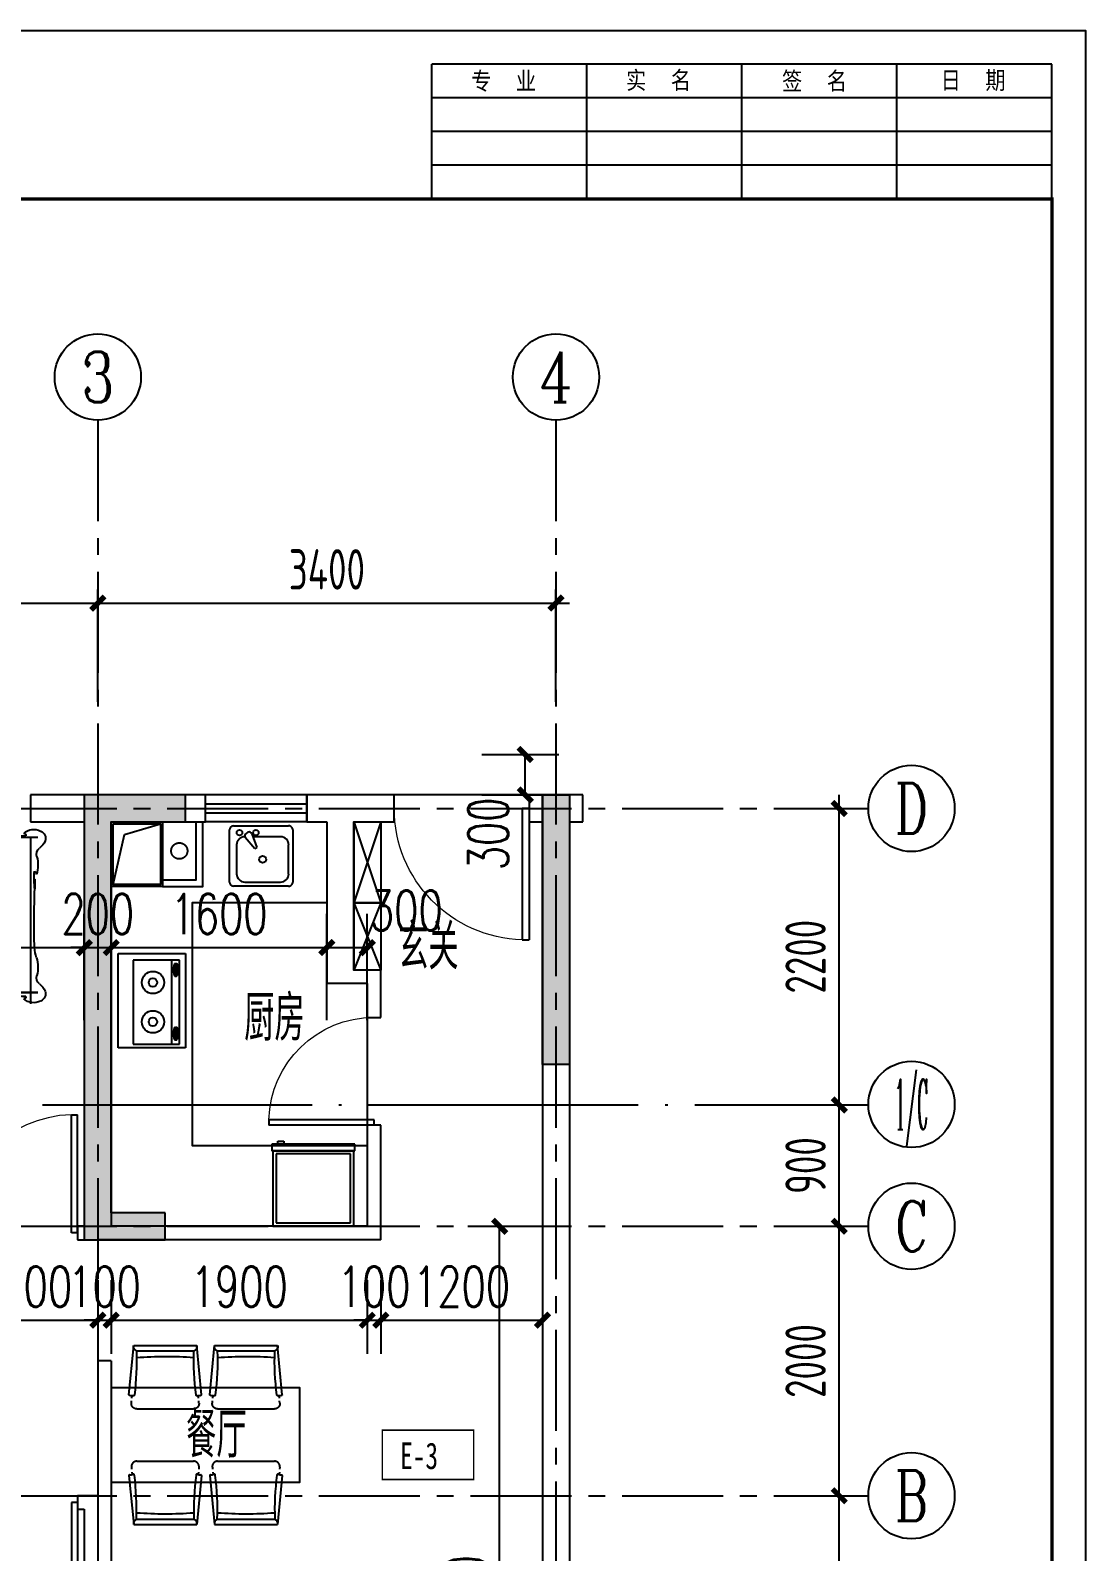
# Model space of a CAD drawing. Header units: millimetres. Extents: x -133666 to 228300, y -346623 to 180165.
# Drawn here: x 29374 to 37204, y 36723 to 48010 of the extents above; entities that cross this region are included whole.
import ezdxf
from ezdxf.enums import TextEntityAlignment as Align

# ---------------------------------------------------------------- set-up
doc = ezdxf.new("R2010")
doc.units = ezdxf.units.MM
doc.header["$LTSCALE"] = 1000
for name, pattern in [('6#轴网(1-4)20181120$0$11 12 17 18 19 20 21 22-ZW$0$DOTE', [2.42, 2, -0.2, 0.02, -0.2]), ('CENTER', [50.8, 31.75, -6.35, 6.35, -6.35]), ('CENTER2', [1.125, 0.75, -0.125, 0.125, -0.125]), ('CONTINOUS', [0]), ('DASH', [0.35, 0.25, -0.1]), ('PS', [3200, 1500, -200, 1500])]:
    doc.linetypes.add(name, pattern=pattern)
doc.layers.get('0').update_dxf_attribs({"linetype": 'CONTINUOUS'})
doc.layers.get('Defpoints').update_dxf_attribs({"color": 6, "linetype": 'CONTINUOUS'})
for name, color, linetype in [('6#轴网(1-4)20181120$0$11 12 17 18 19 20 21 22-ZW$0$AXIS_轴号_A', 8, 'CONTINUOUS'), ('6#轴网(1-4)20181120$0$11 12 17 18 19 20 21 22-ZW$0$AXIS_轴文_A', 8, 'CONTINUOUS'), ('6#轴网(1-4)20181120$0$11 12 17 18 19 20 21 22-ZW$0$AXIS_轴线_A', 8, '6#轴网(1-4)20181120$0$11 12 17 18 19 20 21 22-ZW$0$DOTE'), ('6#轴网(1-4)20181120$0$AXIS_TEXT', 8, 'CONTINUOUS'), ('A-FUR', 8, 'CONTINUOUS'), ('A-Lvtry', 5, 'CONTINUOUS'), ('A-Lvtry（厨房）', 5, 'CONTINOUS'), ('A-烟气道', 105, 'CONTINUOUS'), ('A-第三道尺寸线', 105, 'CONTINUOUS'), ('AXIS', 253, 'CENTER'), ('BORDER', 7, 'CONTINUOUS'), ('DIM', 3, 'CONTINUOUS'), ('PS', 6, 'PS'), ('PUB_HATCH', 8, 'CONTINUOUS'), ('PUB_TEXT', 7, 'CONTINUOUS'), ('TEXT', 7, 'CONTINUOUS'), ('TQ', 7, 'CONTINUOUS'), ('WALL', 2, 'CONTINUOUS'), ('WINDOW', 4, 'CONTINUOUS'), ('剪力墙', 6, 'CONTINUOUS'), ('户型标示', 7, 'CONTINUOUS')]:
    doc.layers.add(name, color=color, linetype=linetype)
doc.styles.add('6#轴网(1-4)20181120$0$11 12 17 18 19 20 21 22-ZW$0$_TCH_AXIS', font='COMPLEX', dxfattribs={"bigfont": 'GBCBIG'})
doc.styles.add('6#轴网(1-4)20181120$0$COMPLEX', font='COMPLEX')
doc.styles.add('_TCH_DIM_T3', font='SIMPLEX.shx', dxfattribs={"width": 0.705882, "bigfont": 'GBCBIG.shx'})
doc.styles.get("Standard").update_dxf_attribs({"font": 'tssdeng.shx', "bigfont": 'tssdchn.shx'})
doc.styles.add('TSSD_NORM', font='tssdeng.shx', dxfattribs={"bigfont": 'hztxt.shx'})
doc.styles.add('ZZ', font='tssdeng.shx', dxfattribs={"width": 0.7, "bigfont": 'tssdchn.shx'})
doc.styles.add('黑体', font='simhei.ttf')
doc.dimstyles.new('_TCH_ARCH&&100', dxfattribs={"dimtxt": 297.5, "dimasz": 100, "dimexe": 250, "dimexo": 300, "dimgap": 100, "dimtad": 1, "dimdec": 0, "dimzin": 0, "dimdsep": 46, "dimtxsty": '_TCH_DIM_T3', "dimblk": 'ARCHTICK', "dimcen": 0.09, "dimclrt": 7, "dimazin": 2, "dimtfac": 1, "dimtdec": 0, "dimtix": 1, "dimtmove": 2, "dimatfit": 3, "dimfxl": 0, "dimtolj": 1, "dimtzin": 0, "dimarcsym": 0})
doc.dimstyles.new('TSSD_100_100', dxfattribs={"dimtxt": 300, "dimasz": 100, "dimexe": 100, "dimexo": 250, "dimgap": 100, "dimtad": 1, "dimdec": 0, "dimzin": 0, "dimdsep": 46, "dimtxsty": 'ZZ', "dimblk": 'ARCHTICK', "dimcen": 0, "dimdle": 100, "dimclrd": 256, "dimclrt": 7, "dimadec": 0, "dimazin": 0, "dimtfac": 1, "dimtdec": 0, "dimtix": 1, "dimtmove": 2, "dimatfit": 3, "dimfxl": 0, "dimtolj": 1, "dimtzin": 0, "dimarcsym": 0})

# ---------------------------------------------------------------- blocks, each defined once
blk = doc.blocks.new('QWER34324')
at = {"layer": 'A-FUR'}
for p, q in [((-500, 0), (0, 0)), ((-40, -1200), (-40, 0)), ((-40, 0), (0, 0)), ((0, 0), (0, -1200)), ((-40, -12), (-2054, -12)), ((-40, -12), (-2054, -12)), ((-2000, -12), (-2000, -1251)), ((-608, -12), (-1552, -1182)), ((-575, -12), (-1364, -1208)), ((-571, -12), (-571, -144)), ((-520, -12), (-520, -135)), ((-63, -1126), (-63, -109)), ((-678, -173), (-678, -1028)), ((-336, -1028), (-336, -173)), ((-571, -1041), (-571, -1208)), ((-520, -1050), (-520, -1208)), ((-473, -1061), (-473, -1126)), ((-40, -1162), (-2054, -1162)), ((-40, -1165), (-2054, -1165)), ((0, -1200), (-500, -1200)), ((0, -1200), (-40, -1200))]:
    blk.add_line(p, q, dxfattribs=at)
for centre, radius, start, end in [((-2051, -24), 61.8, 114.6552, 197.0582), ((-2025, -61), 106, 45.7841, 118.7213), ((-1951, -1), 16, 93.3957, 183.4418), ((-1636, 205), 209, 267.1562, 297.4576), ((-1447, -169), 210, 87.9632, 116.1276), ((-1431, -151), 192, 63.047, 92.6492), ((-1226, 355), 355, 250.6064, 272.328), ((-1221, -2275), 2276, 85.9688, 89.7495), ((-1983, 14), 138, 203.7061, 231.956), ((-2098, -140), 53.6, 340.2311, 55.8644), ((-1966, -1217), 1215, 83.9678, 90.0408), ((-1770, 1150), 1160, 266.6495, 276.12), ((-909, 1295), 1309, 263.3302, 272.3581), ((-778, -1524), 1513, 87.0776, 92.9224), ((-656, 791), 806, 266.782, 275.5915), ((-481, -586), 584, 86.0367, 99.5331), ((-58, -703), 749, 113.8347, 131.4622), ((532, -1280), 1549, 124.5749, 131.8881), ((-775, -21402), 21401, 88.4924, 89.1043), ((-1547, -1387), 1811, 37.3131, 49.4206), ((-690, -564), 638, 26.4088, 59.0003), ((-268, -607), 539, 67.6212, 92.1024), ((-160, -2948), 2940, 87.6616, 91.0116), ((-1820, -219), 236, 164.9987, 197.1808), ((-507, -588), 449, 67.6212, 112.3788), ((-2003, -298), 43.4, 129.0734, 167.946), ((-1220, -371), 813, 176.6723, 181.7242), ((-2962, -320), 934, 354.9526, 3.4165), ((-3004, -350), 973, 356.9587, 1.5759), ((-605, 111), 625, 295.48, 321.1501), ((-9950, -650), 7922, 358.6733, 1.8401), ((-7673, -3674), 8088, 20.4586, 24.0484), ((-2329, -812), 300, 341.3052, 356.0421), ((-1524, 283), 1811, 309.9646, 322.6869), ((-667, -564), 638, 300.9997, 333.5912), ((-1820, -978), 236, 162.8192, 195.0013), ((-1983, -1211), 138, 128.044, 156.2939), ((-2098, -1057), 53.6, 304.1356, 19.7689), ((-507, -613), 449, 247.6212, 292.3788), ((-268, -627), 539, 247.6212, 292.3788), ((-35, -425), 749, 237.4638, 246.1653), ((555, 176), 1549, 231.6372, 235.4251), ((-2051, -1173), 61.8, 162.9418, 245.3448), ((-2025, -1136), 106, 241.2787, 314.2159), ((-1966, 20), 1215, 269.9592, 276.0322), ((-1951, -1196), 16, 176.5582, 266.6043), ((-1770, -2347), 1160, 83.88, 93.3505), ((-1636, -1402), 209, 62.5424, 92.8438), ((-1447, -1028), 210, 243.8724, 272.0368), ((-1431, -1046), 192, 267.3508, 296.953), ((-1226, -1552), 355, 87.672, 109.3936), ((-1221, 1078), 2276, 270.2505, 274.0312), ((-909, -2492), 1309, 87.6419, 96.6698), ((-778, 327), 1513, 267.0776, 272.9224), ((-656, -1988), 806, 84.4085, 93.218), ((-481, -611), 584, 260.4669, 273.9633), ((-775, 20205), 21401, 270.8957, 271.5076), ((-160, 1751), 2940, 268.9884, 272.3384)]:
    blk.add_arc(centre, radius, start, end, dxfattribs=at)
blk = doc.blocks.new('chair4')
at = {"linetype": 'DASH', "ltscale": 200}
for p, q in [((-426, 250), (-410, 249)), ((-470, 211), (-470, -211)), ((-426, -250), (-410, -249))]:
    blk.add_line(p, q, dxfattribs=at)
at = {"ltscale": 20}
for p, q in [((-389, 247), (-372, 245)), ((-365, 269), (0, 234)), ((0, 234), (0, -234)), ((-40, 214), (-40, -214)), ((-389, -247), (-372, -245)), ((-365, -269), (0, -234))]:
    blk.add_line(p, q, dxfattribs=at)
at = {"linetype": 'DASH', "ltscale": 200, "extrusion": (0, 0, -1)}
for centre, start_param, end_param in [((-430, 211), 3.926991, 5.586837), ((-430, -211), 2.267145, 3.926991)]:
    blk.add_ellipse(centre, major_axis=(28.3, 28.3), ratio=1, start_param=start_param, end_param=end_param, dxfattribs=at)
at = {"ltscale": 20, "extrusion": (0, 0, -1)}
for centre, major_axis, ratio, start_param, end_param in [((-366, 237), (5.66, -5.66), 1, 0.914477, 2.702691), ((-440, 264), (50.3, 50.3), 1, 0.774487, 1.131895), ((-365, 265), (2.83, 2.83), 1, 3.91608, 5.586837), ((-125, 1886), (-1792, 85), 0.932857, 4.621064, 4.803714), ((-6, 198), (26.3, 26.3), 1, 4.375488, 5.671939), ((-2033, -2), (-3, 2384), 0.819086, 1.481782, 1.659811), ((-125, -1886), (1792, 85), 0.932857, 4.621064, 4.803714), ((-6, -198), (26.3, 26.3), 1, 2.182042, 3.478494), ((-366, -237), (5.66, 5.66), 1, 3.580494, 5.368708), ((-440, -264), (50.3, -50.3), 1, -1.131895, -0.774487), ((-365, -265), (2.83, -2.83), 1, 0.696349, 2.367105)]:
    blk.add_ellipse(centre, major_axis=major_axis, ratio=ratio, start_param=start_param, end_param=end_param, dxfattribs=at)
blk = doc.blocks.new('canzhuo01')
blk.add_lwpolyline([(36957, 174333), (38357, 174333), (38357, 175033), (36957, 175033)], close=True)
at = {"extrusion": (0, 0, -1), "xscale": -1, "zscale": -1, "rotation": 270}
for p in [(-37357, 175347), (-37957, 175347)]:
    blk.add_blockref('chair4', p, dxfattribs=at)
at = {"xscale": -1, "rotation": 90}
for p in [(37357, 174019), (37957, 174019)]:
    blk.add_blockref('chair4', p, dxfattribs=at)
blk = doc.blocks.new('zt1')
at = {"layer": 'A-Lvtry', "linetype": 'Continuous'}
for p, q in [((-700, 0), (0, 0)), ((-700, -500), (-700, 0)), ((0, 0), (0, -500)), ((0, -500), (-700, -500))]:
    blk.add_line(p, q, dxfattribs=at)
at = {"layer": 'A-Lvtry'}
for p, q in [((-673, -113), (-673, -456)), ((-51, -113), (-673, -113)), ((-51, -456), (-51, -113)), ((-673, -400), (-51, -400)), ((-641, -422), (-641, -434)), ((-566, -432), (-630, -432)), ((-630, -432), (-630, -448)), ((-630, -448), (-566, -448)), ((-566, -448), (-566, -432)), ((-549, -423), (-549, -434)), ((-168, -422), (-168, -434)), ((-157, -432), (-157, -448)), ((-93, -432), (-157, -432)), ((-157, -448), (-93, -448)), ((-93, -448), (-93, -432)), ((-76, -423), (-76, -434)), ((-673, -456), (-51, -456))]:
    blk.add_line(p, q, dxfattribs=at)
for points in [[(-549, -423, 0.259034), (-551, -420, 0.076276), (-563, -415, 0.036515), (-576, -412, 0.026615), (-595, -411, 0.026615), (-614, -412, 0.036515), (-627, -415, 0.076276), (-639, -420, 0.259034), (-641, -423, 0.078462), (-641, -424, 0.056762)], [(-549, -434, 0.259034), (-551, -430, 0.076276), (-563, -425, 0.036515), (-576, -423, 0.026615), (-595, -422, 0.026615), (-614, -423, 0.036515), (-627, -425, 0.076276), (-639, -430, 0.259034), (-641, -434, 0.259034), (-639, -437, 0.056762), (-630, -441, 0.036515)], [(-566, -443, 0.008736), (-563, -442, 0.076276), (-551, -437, 0.259034), (-549, -434, 0.259034)], [(-76, -423, 0.259034), (-78, -420, 0.076276), (-90, -415, 0.036515), (-103, -412, 0.026615), (-122, -411, 0.026615), (-141, -412, 0.036515), (-154, -415, 0.076276), (-166, -420, 0.259034), (-168, -423, 0.078462), (-168, -424, 0.056762)], [(-76, -434, 0.259034), (-78, -430, 0.076276), (-90, -425, 0.036515), (-103, -423, 0.026615), (-122, -422, 0.026615), (-141, -423, 0.036515), (-154, -425, 0.076276), (-166, -430, 0.259034), (-168, -434, 0.259034), (-166, -437, 0.056762), (-157, -441, 0.036515)], [(-93, -443, 0.008736), (-90, -442, 0.076276), (-78, -437, 0.259034), (-76, -434, 0.259034)]]:
    blk.add_lwpolyline(points, format="xyb", dxfattribs=at)
at = {"layer": 'A-Lvtry', "linetype": 'Continuous'}
for centre, radius in [((-508, -259), 82.5), ((-216, -259), 82.5), ((-508, -259), 31.6), ((-216, -259), 31.6)]:
    blk.add_circle(centre, radius, dxfattribs=at)
at = {"layer": 'A-Lvtry', "width": 0.8, "flags": 9}
for tag in ['YSIZE', 'XSIZE']:
    blk.add_attdef(tag, (-350, 0), '', height=0.5, dxfattribs=at)
blk = doc.blocks.new('t4')
at = {"layer": 'A-Lvtry'}
for p, q in [((3876515, 2551820), (3876515, 2552229)), ((3876545, 2552260), (3876931, 2552260)), ((3876820, 2552206), (3876606, 2552206)), ((3876962, 2552229), (3876962, 2551820)), ((3876545, 2552145), (3876545, 2551880)), ((3876790, 2552072), (3876875, 2552142)), ((3876903, 2552093), (3876800, 2552055)), ((3876881, 2551880), (3876881, 2552085)), ((3876914, 2552122), (3876906, 2552136)), ((3876800, 2552055), (3876790, 2552072)), ((3876931, 2551789), (3876545, 2551789)), ((3876606, 2551820), (3876820, 2551820))]:
    blk.add_line(p, q, dxfattribs=at)
at = {"layer": 'A-Lvtry', "extrusion": (3.92285e-11, -1.08889e-08, 1)}
for centre, major_axis, start_param, end_param in [((3876545, 2552229), (-21.6, 21.6, 0), -0.785398, 0.785398), ((3876606, 2552145), (-43.1, 43.1, 0), -0.785398, 0.785398), ((3876820, 2552145), (43.1, 43.1, 0), 5.497787, 7.068583), ((3876911, 2552185), (-14.4, 14.4, 0), 4.712389, 10.995574), ((3876931, 2552229), (-21.6, 21.6, 0), 3.926991, 5.497787), ((3876888, 2552126), (14.4, 14.4, 0), 6.021386, 7.757331), ((3876911, 2552063), (14.4, 14.4, 0), 6.283185283893945, 12.56637059107353), ((3876896, 2552112), (-14.4, 14.4, 0), 2.714645, 4.45059), ((3876713, 2552013), (18, 18, 0), 6.283185283897186, 12.56637059107677), ((3876606, 2551880), (-43.1, 43.1, 0), 0.785398, 2.356194), ((3876820, 2551880), (-43.1, 43.1, 0), 2.356194, 3.926991), ((3876545, 2551820), (21.6, 21.6, 0), 2.356194, 3.926991), ((3876931, 2551820), (-21.6, 21.6, 0), 2.356194, 3.926991)]:
    blk.add_ellipse(centre, major_axis=major_axis, ratio=1, start_param=start_param, end_param=end_param, dxfattribs=at)
blk = doc.blocks.new('BX1')
at = {"layer": 'A-Lvtry'}
for p, q in [((-560, 8), (-608, 8)), ((-608, 8), (-608, -608)), ((-560, -608), (-560, 8)), ((0, 0), (-560, 0)), ((0, -600), (0, 0)), ((-560, 0), (-560, -600)), ((-24, -24), (-536, -24)), ((-536, -24), (-536, -576)), ((-24, -576), (-24, -24)), ((-631, -564), (-631, -520)), ((-631, -520), (-608, -520)), ((-608, -564), (-631, -564)), ((-608, -520), (-608, -564)), ((-608, -608), (-560, -608)), ((-560, -600), (0, -600)), ((-536, -576), (-24, -576))]:
    blk.add_line(p, q, dxfattribs=at)
blk = doc.blocks.new('$DorLib2D$00000001')
for p, q in [((0.45, 0.975), (0.5, 0.975)), ((0.45, 0), (0.45, 0.975)), ((0.5, 0), (0.5, 0.975)), ((0.5, 0), (0.45, 0))]:
    blk.add_line(p, q)
at = {"lineweight": 13}
blk.add_arc((0.475, 0), 0.975, 91.4693, 180, dxfattribs=at)
blk = doc.blocks.new('$TCHSYS$WIN2D')
for p, q in [((-0.5, 0.5), (0.5, 0.5)), ((-0.5, 0.5), (-0.5, -0.5)), ((0.5, 0.5), (0.5, -0.5)), ((0.5, 0.167), (-0.5, 0.167)), ((0.5, -0.167), (-0.5, -0.167)), ((-0.5, -0.5), (0.5, -0.5))]:
    blk.add_line(p, q)
blk = doc.blocks.new('_ArchTick')
at = {"color": 0, "linetype": 'ByBlock', "const_width": 0.4}
blk.add_lwpolyline([(-0.5, -0.5), (0.5, 0.5)], dxfattribs=at)
blk = doc.blocks.new('*D369')
at = {"layer": 'A-第三道尺寸线', "color": 0, "lineweight": -2}
for p, q in [((-70533, -37902), (-70047, -37902)), ((-70297, -43502), (-70297, -37902)), ((-70533, -43502), (-70047, -43502))]:
    blk.add_line(p, q, dxfattribs=at)
at = {"layer": 'Defpoints', "color": 0}
for p in [(-70833, -37902), (-70297, -37902), (-70833, -43502)]:
    blk.add_point(p, dxfattribs=at)
at = {"layer": 'A-第三道尺寸线', "color": 0, "lineweight": -2, "xscale": 100, "yscale": 100, "zscale": 100}
for p, rotation in [((-70297, -37902), 90), ((-70297, -43502), 270)]:
    blk.add_blockref('_ArchTick', p, dxfattribs=dict(at, rotation=rotation))
at = {"layer": 'A-第三道尺寸线', "color": 7, "insert": (-70546, -40702), "char_height": 297.5, "attachment_point": 5, "rotation": 90, "style": '_TCH_DIM_T3'}
blk.add_mtext('\\A1;5600', dxfattribs=at)
blk = doc.blocks.new('*D370')
at = {"layer": 'A-第三道尺寸线', "color": 0, "lineweight": -2}
for p, q in [((-75779, -36372), (-75779, -35584)), ((-73379, -36372), (-73379, -35584)), ((-75779, -35834), (-73379, -35834))]:
    blk.add_line(p, q, dxfattribs=at)
at = {"layer": 'Defpoints', "color": 0}
for p in [(-73379, -35834), (-75779, -36672), (-73379, -36672)]:
    blk.add_point(p, dxfattribs=at)
at = {"layer": 'A-第三道尺寸线', "color": 0, "lineweight": -2, "xscale": 100, "yscale": 100, "zscale": 100, "rotation": 180}
blk.add_blockref('_ArchTick', (-75779, -35834), dxfattribs=at)
at = {"layer": 'A-第三道尺寸线', "color": 0, "lineweight": -2, "xscale": 100, "yscale": 100, "zscale": 100}
blk.add_blockref('_ArchTick', (-73379, -35834), dxfattribs=at)
at = {"layer": 'A-第三道尺寸线', "color": 7, "insert": (-74579, -35585), "char_height": 297.5, "attachment_point": 5, "style": '_TCH_DIM_T3'}
blk.add_mtext('\\A1;2400', dxfattribs=at)
blk = doc.blocks.new('*D371')
at = {"layer": 'A-第三道尺寸线', "color": 0, "lineweight": -2}
for p, q in [((-73379, -36372), (-73379, -35584)), ((-73179, -36372), (-73179, -35584)), ((-73379, -35834), (-73479, -35834)), ((-73379, -35834), (-73179, -35834)), ((-73179, -35834), (-73079, -35834))]:
    blk.add_line(p, q, dxfattribs=at)
at = {"layer": 'Defpoints', "color": 0}
for p in [(-73179, -35834), (-73379, -36672), (-73179, -36672)]:
    blk.add_point(p, dxfattribs=at)
at = {"layer": 'A-第三道尺寸线', "color": 0, "lineweight": -2, "xscale": 100, "yscale": 100, "zscale": 100}
blk.add_blockref('_ArchTick', (-73379, -35834), dxfattribs=at)
at = {"layer": 'A-第三道尺寸线', "color": 0, "lineweight": -2, "xscale": 100, "yscale": 100, "zscale": 100, "rotation": 180}
blk.add_blockref('_ArchTick', (-73179, -35834), dxfattribs=at)
at = {"layer": 'A-第三道尺寸线', "color": 7, "insert": (-73279, -35585), "char_height": 297.5, "attachment_point": 5, "style": '_TCH_DIM_T3'}
blk.add_mtext('\\A1;200', dxfattribs=at)
blk = doc.blocks.new('*D372')
at = {"layer": 'A-第三道尺寸线', "color": 0, "lineweight": -2}
for p, q in [((-73179, -36372), (-73179, -35584)), ((-71579, -36372), (-71579, -35584)), ((-73179, -35834), (-71579, -35834))]:
    blk.add_line(p, q, dxfattribs=at)
at = {"layer": 'Defpoints', "color": 0}
for p in [(-71579, -35834), (-73179, -36672), (-71579, -36672)]:
    blk.add_point(p, dxfattribs=at)
at = {"layer": 'A-第三道尺寸线', "color": 0, "lineweight": -2, "xscale": 100, "yscale": 100, "zscale": 100, "rotation": 180}
blk.add_blockref('_ArchTick', (-73179, -35834), dxfattribs=at)
at = {"layer": 'A-第三道尺寸线', "color": 0, "lineweight": -2, "xscale": 100, "yscale": 100, "zscale": 100}
blk.add_blockref('_ArchTick', (-71579, -35834), dxfattribs=at)
at = {"layer": 'A-第三道尺寸线', "color": 7, "insert": (-72379, -35585), "char_height": 297.5, "attachment_point": 5, "style": '_TCH_DIM_T3'}
blk.add_mtext('\\A1;1600', dxfattribs=at)
blk = doc.blocks.new('*D373')
at = {"layer": 'A-第三道尺寸线', "color": 0, "lineweight": -2}
for p, q in [((-71579, -36372), (-71579, -35584)), ((-71279, -36372), (-71279, -35584)), ((-71579, -35834), (-71279, -35834))]:
    blk.add_line(p, q, dxfattribs=at)
at = {"layer": 'Defpoints', "color": 0}
for p in [(-71279, -35834), (-71579, -36672), (-71279, -36672)]:
    blk.add_point(p, dxfattribs=at)
at = {"layer": 'A-第三道尺寸线', "color": 0, "lineweight": -2, "xscale": 100, "yscale": 100, "zscale": 100, "rotation": 180}
blk.add_blockref('_ArchTick', (-71579, -35834), dxfattribs=at)
at = {"layer": 'A-第三道尺寸线', "color": 0, "lineweight": -2, "xscale": 100, "yscale": 100, "zscale": 100}
blk.add_blockref('_ArchTick', (-71279, -35834), dxfattribs=at)
at = {"layer": 'A-第三道尺寸线', "color": 7, "insert": (-70990, -35559), "char_height": 297.5, "attachment_point": 5, "style": '_TCH_DIM_T3'}
blk.add_mtext('\\A1;300', dxfattribs=at)
blk = doc.blocks.new('*D375')
at = {"layer": 'A-第三道尺寸线', "color": 0, "lineweight": -2}
for p, q in [((-74379, -38302), (-74379, -38849)), ((-73279, -38302), (-73279, -38849)), ((-74379, -38599), (-73279, -38599))]:
    blk.add_line(p, q, dxfattribs=at)
at = {"layer": 'Defpoints', "color": 0}
for p in [(-74379, -38002), (-73279, -38002), (-73279, -38599)]:
    blk.add_point(p, dxfattribs=at)
at = {"layer": 'A-第三道尺寸线', "color": 0, "lineweight": -2, "xscale": 100, "yscale": 100, "zscale": 100, "rotation": 180}
blk.add_blockref('_ArchTick', (-74379, -38599), dxfattribs=at)
at = {"layer": 'A-第三道尺寸线', "color": 0, "lineweight": -2, "xscale": 100, "yscale": 100, "zscale": 100}
blk.add_blockref('_ArchTick', (-73279, -38599), dxfattribs=at)
at = {"layer": 'A-第三道尺寸线', "color": 7, "insert": (-73829, -38350), "char_height": 297.5, "attachment_point": 5, "style": '_TCH_DIM_T3'}
blk.add_mtext('\\A1;1100', dxfattribs=at)
blk = doc.blocks.new('*D376')
at = {"layer": 'A-第三道尺寸线', "color": 0, "lineweight": -2}
for p, q in [((-73279, -38302), (-73279, -38849)), ((-73179, -38302), (-73179, -38849)), ((-73279, -38599), (-73379, -38599)), ((-73279, -38599), (-73179, -38599)), ((-73179, -38599), (-73079, -38599))]:
    blk.add_line(p, q, dxfattribs=at)
at = {"layer": 'Defpoints', "color": 0}
for p in [(-73279, -38002), (-73179, -38002), (-73179, -38599)]:
    blk.add_point(p, dxfattribs=at)
at = {"layer": 'A-第三道尺寸线', "color": 0, "lineweight": -2, "xscale": 100, "yscale": 100, "zscale": 100}
blk.add_blockref('_ArchTick', (-73279, -38599), dxfattribs=at)
at = {"layer": 'A-第三道尺寸线', "color": 0, "lineweight": -2, "xscale": 100, "yscale": 100, "zscale": 100, "rotation": 180}
blk.add_blockref('_ArchTick', (-73179, -38599), dxfattribs=at)
at = {"layer": 'A-第三道尺寸线', "color": 7, "insert": (-73229, -38350), "char_height": 297.5, "attachment_point": 5, "style": '_TCH_DIM_T3'}
blk.add_mtext('\\A1;100', dxfattribs=at)
blk = doc.blocks.new('*D377')
at = {"layer": 'A-第三道尺寸线', "color": 0, "lineweight": -2}
for p, q in [((-73179, -38302), (-73179, -38849)), ((-71279, -38302), (-71279, -38849)), ((-73179, -38599), (-71279, -38599))]:
    blk.add_line(p, q, dxfattribs=at)
at = {"layer": 'Defpoints', "color": 0}
for p in [(-73179, -38002), (-71279, -38002), (-71279, -38599)]:
    blk.add_point(p, dxfattribs=at)
at = {"layer": 'A-第三道尺寸线', "color": 0, "lineweight": -2, "xscale": 100, "yscale": 100, "zscale": 100, "rotation": 180}
blk.add_blockref('_ArchTick', (-73179, -38599), dxfattribs=at)
at = {"layer": 'A-第三道尺寸线', "color": 0, "lineweight": -2, "xscale": 100, "yscale": 100, "zscale": 100}
blk.add_blockref('_ArchTick', (-71279, -38599), dxfattribs=at)
at = {"layer": 'A-第三道尺寸线', "color": 7, "insert": (-72229, -38350), "char_height": 297.5, "attachment_point": 5, "style": '_TCH_DIM_T3'}
blk.add_mtext('\\A1;1900', dxfattribs=at)
blk = doc.blocks.new('*D378')
at = {"layer": 'A-第三道尺寸线', "color": 0, "lineweight": -2}
for p, q in [((-71279, -38302), (-71279, -38849)), ((-71179, -38302), (-71179, -38849)), ((-71279, -38599), (-71379, -38599)), ((-71279, -38599), (-71179, -38599)), ((-71179, -38599), (-71079, -38599))]:
    blk.add_line(p, q, dxfattribs=at)
at = {"layer": 'Defpoints', "color": 0}
for p in [(-71279, -38002), (-71179, -38002), (-71179, -38599)]:
    blk.add_point(p, dxfattribs=at)
at = {"layer": 'A-第三道尺寸线', "color": 0, "lineweight": -2, "xscale": 100, "yscale": 100, "zscale": 100}
blk.add_blockref('_ArchTick', (-71279, -38599), dxfattribs=at)
at = {"layer": 'A-第三道尺寸线', "color": 0, "lineweight": -2, "xscale": 100, "yscale": 100, "zscale": 100, "rotation": 180}
blk.add_blockref('_ArchTick', (-71179, -38599), dxfattribs=at)
at = {"layer": 'A-第三道尺寸线', "color": 7, "insert": (-71229, -38350), "char_height": 297.5, "attachment_point": 5, "style": '_TCH_DIM_T3'}
blk.add_mtext('\\A1;100', dxfattribs=at)
blk = doc.blocks.new('*D379')
at = {"layer": 'A-第三道尺寸线', "color": 0, "lineweight": -2}
for p, q in [((-71179, -38302), (-71179, -38849)), ((-69979, -38302), (-69979, -38849)), ((-71179, -38599), (-69979, -38599))]:
    blk.add_line(p, q, dxfattribs=at)
at = {"layer": 'Defpoints', "color": 0}
for p in [(-71179, -38002), (-69979, -38002), (-69979, -38599)]:
    blk.add_point(p, dxfattribs=at)
at = {"layer": 'A-第三道尺寸线', "color": 0, "lineweight": -2, "xscale": 100, "yscale": 100, "zscale": 100, "rotation": 180}
blk.add_blockref('_ArchTick', (-71179, -38599), dxfattribs=at)
at = {"layer": 'A-第三道尺寸线', "color": 0, "lineweight": -2, "xscale": 100, "yscale": 100, "zscale": 100}
blk.add_blockref('_ArchTick', (-69979, -38599), dxfattribs=at)
at = {"layer": 'A-第三道尺寸线', "color": 7, "insert": (-70579, -38350), "char_height": 297.5, "attachment_point": 5, "style": '_TCH_DIM_T3'}
blk.add_mtext('\\A1;1200', dxfattribs=at)
blk = doc.blocks.new('*D286')
at = {"layer": 'A-第三道尺寸线', "color": 0, "lineweight": -2}
for p, q in [((32724, 42637), (33296, 42637)), ((33046, 42337), (33046, 42637)), ((32724, 42337), (33296, 42337))]:
    blk.add_line(p, q, dxfattribs=at)
at = {"layer": 'Defpoints', "color": 0}
for p in [(32424, 42637), (33046, 42637), (32424, 42337)]:
    blk.add_point(p, dxfattribs=at)
at = {"layer": 'A-第三道尺寸线', "color": 0, "lineweight": -2, "xscale": 100, "yscale": 100, "zscale": 100}
for p, rotation in [((33046, 42637), 90), ((33046, 42337), 270)]:
    blk.add_blockref('_ArchTick', p, dxfattribs=dict(at, rotation=rotation))
at = {"layer": 'A-第三道尺寸线', "color": 7, "insert": (32771, 42048), "char_height": 297.5, "attachment_point": 5, "rotation": 90, "style": '_TCH_DIM_T3'}
blk.add_mtext('\\A1;300', dxfattribs=at)
blk = doc.blocks.new('6#轴网(1-4)20181120$0$_AXISO')
at = {"color": 8}
blk.add_circle((0, 0), 0.5, dxfattribs=at)
at = {"layer": '6#轴网(1-4)20181120$0$AXIS_TEXT', "color": 8, "style": '6#轴网(1-4)20181120$0$COMPLEX', "width": 1.041667}
blk.add_attdef('A', text='', height=0.56, dxfattribs=at).set_placement((-0.25, -0.28), (0.25, -0.28), align=Align.FIT)
blk = doc.blocks.new('*D358')
at = {"layer": 'Defpoints', "color": 0}
for p in [(6800, 10424), (3400, 9440), (6800, 9440)]:
    blk.add_point(p, dxfattribs=at)
at = {"layer": 'DIM', "color": 0, "lineweight": -2}
for p, q in [((3400, 9690), (3400, 10524)), ((6800, 9690), (6800, 10524))]:
    blk.add_line(p, q, dxfattribs=at)
at = {"layer": 'DIM', "lineweight": -2}
blk.add_line((3300, 10424), (6900, 10424), dxfattribs=at)
at = {"layer": 'DIM', "lineweight": -2, "xscale": 100, "yscale": 100, "zscale": 100, "rotation": 180}
blk.add_blockref('_ArchTick', (3400, 10424), dxfattribs=at)
at = {"layer": 'DIM', "lineweight": -2, "xscale": 100, "yscale": 100, "zscale": 100}
blk.add_blockref('_ArchTick', (6800, 10424), dxfattribs=at)
at = {"layer": 'DIM', "color": 7, "insert": (5100, 10674), "char_height": 300, "attachment_point": 5, "style": 'ZZ'}
blk.add_mtext('\\A1;3400', dxfattribs=at)
blk = doc.blocks.new('*D360')
at = {"layer": 'Defpoints', "color": 0}
for p in [(8739, 3800), (8902, 3800), (8739, 100)]:
    blk.add_point(p, dxfattribs=at)
at = {"layer": 'DIM', "lineweight": -2}
blk.add_line((8902, 0), (8902, 3900), dxfattribs=at)
at = {"layer": 'DIM', "color": 0, "lineweight": -2}
for p, q in [((8989, 3800), (9002, 3800)), ((8989, 100), (9002, 100))]:
    blk.add_line(p, q, dxfattribs=at)
at = {"layer": 'DIM', "lineweight": -2, "xscale": 100, "yscale": 100, "zscale": 100}
for p, rotation in [((8902, 3800), 90), ((8902, 100), 270)]:
    blk.add_blockref('_ArchTick', p, dxfattribs=dict(at, rotation=rotation))
at = {"layer": 'DIM', "color": 7, "insert": (8652, 1950), "char_height": 300, "attachment_point": 5, "rotation": 90, "style": 'ZZ'}
blk.add_mtext('\\A1;3700', dxfattribs=at)
blk = doc.blocks.new('*D361')
at = {"layer": 'Defpoints', "color": 0}
for p in [(8739, 5800), (8902, 5800), (8739, 3800)]:
    blk.add_point(p, dxfattribs=at)
at = {"layer": 'DIM', "lineweight": -2}
blk.add_line((8902, 3700), (8902, 5900), dxfattribs=at)
at = {"layer": 'DIM', "color": 0, "lineweight": -2}
for p, q in [((8989, 5800), (9002, 5800)), ((8989, 3800), (9002, 3800))]:
    blk.add_line(p, q, dxfattribs=at)
at = {"layer": 'DIM', "lineweight": -2, "xscale": 100, "yscale": 100, "zscale": 100}
for p, rotation in [((8902, 5800), 90), ((8902, 3800), 270)]:
    blk.add_blockref('_ArchTick', p, dxfattribs=dict(at, rotation=rotation))
at = {"layer": 'DIM', "color": 7, "insert": (8652, 4800), "char_height": 300, "attachment_point": 5, "rotation": 90, "style": 'ZZ'}
blk.add_mtext('\\A1;2000', dxfattribs=at)
blk = doc.blocks.new('*D362')
at = {"layer": 'Defpoints', "color": 0}
for p in [(8739, 6700), (8902, 6700), (8739, 5800)]:
    blk.add_point(p, dxfattribs=at)
at = {"layer": 'DIM', "lineweight": -2}
blk.add_line((8902, 5700), (8902, 6800), dxfattribs=at)
at = {"layer": 'DIM', "color": 0, "lineweight": -2}
for p, q in [((8989, 6700), (9002, 6700)), ((8989, 5800), (9002, 5800))]:
    blk.add_line(p, q, dxfattribs=at)
at = {"layer": 'DIM', "lineweight": -2, "xscale": 100, "yscale": 100, "zscale": 100}
for p, rotation in [((8902, 6700), 90), ((8902, 5800), 270)]:
    blk.add_blockref('_ArchTick', p, dxfattribs=dict(at, rotation=rotation))
at = {"layer": 'DIM', "color": 7, "insert": (8652, 6250), "char_height": 300, "attachment_point": 5, "rotation": 90, "style": 'ZZ'}
blk.add_mtext('\\A1;900', dxfattribs=at)
blk = doc.blocks.new('*D363')
at = {"layer": 'Defpoints', "color": 0}
for p in [(8739, 8900), (8902, 8900), (8739, 6700)]:
    blk.add_point(p, dxfattribs=at)
at = {"layer": 'DIM', "lineweight": -2}
blk.add_line((8902, 6600), (8902, 9000), dxfattribs=at)
at = {"layer": 'DIM', "color": 0, "lineweight": -2}
for p, q in [((8989, 8900), (9002, 8900)), ((8989, 6700), (9002, 6700))]:
    blk.add_line(p, q, dxfattribs=at)
at = {"layer": 'DIM', "lineweight": -2, "xscale": 100, "yscale": 100, "zscale": 100}
for p, rotation in [((8902, 8900), 90), ((8902, 6700), 270)]:
    blk.add_blockref('_ArchTick', p, dxfattribs=dict(at, rotation=rotation))
at = {"layer": 'DIM', "color": 7, "insert": (8652, 7800), "char_height": 300, "attachment_point": 5, "rotation": 90, "style": 'ZZ'}
blk.add_mtext('\\A1;2200', dxfattribs=at)
blk = doc.blocks.new('*D365')
at = {"layer": 'Defpoints', "color": 0}
for p in [(3400, 10424), (800, 9440), (3400, 9440)]:
    blk.add_point(p, dxfattribs=at)
at = {"layer": 'DIM', "color": 0, "lineweight": -2}
for p, q in [((800, 9690), (800, 10524)), ((3400, 9690), (3400, 10524))]:
    blk.add_line(p, q, dxfattribs=at)
at = {"layer": 'DIM', "lineweight": -2}
blk.add_line((700, 10424), (3500, 10424), dxfattribs=at)
at = {"layer": 'DIM', "lineweight": -2, "xscale": 100, "yscale": 100, "zscale": 100, "rotation": 180}
blk.add_blockref('_ArchTick', (800, 10424), dxfattribs=at)
at = {"layer": 'DIM', "lineweight": -2, "xscale": 100, "yscale": 100, "zscale": 100}
blk.add_blockref('_ArchTick', (3400, 10424), dxfattribs=at)
at = {"layer": 'DIM', "color": 7, "insert": (2100, 10674), "char_height": 300, "attachment_point": 5, "style": 'ZZ'}
blk.add_mtext('\\A1;2600', dxfattribs=at)
blk = doc.blocks.new('_TSHQ_H')
at = {"layer": 'TQ'}
for p, q in [((-92, 0), (-92, 20)), ((0, 20), (-92, 20)), ((-69, 0), (-69, 20)), ((-46, 0), (-46, 20)), ((-23, 0), (-23, 20)), ((0, 0), (0, 20)), ((0, 15), (-92, 15)), ((0, 10), (-92, 10)), ((0, 5), (-92, 5))]:
    blk.add_line(p, q, dxfattribs=at)
at = {"layer": 'TEXT', "style": 'TSSD_NORM'}
for s, p in [('专  业', (-81.37, 15.89)), ('实  名', (-58.38, 16)), ('签  名', (-35.23, 15.89)), ('日  期', (-11.69, 16))]:
    blk.add_text(s, height=3, dxfattribs=at).set_placement(p, align=Align.CENTER)
blk = doc.blocks.new('B20190319225928')
at = {"layer": 'BORDER'}
blk.add_lwpolyline([(0, 0), (0, 29700), (42000, 29700), (42000, 0)], close=True, dxfattribs=at)
at = {"layer": 'BORDER', "const_width": 50}
blk.add_lwpolyline([(2500, 500), (2500, 29200), (41500, 29200), (41500, 500)], close=True, dxfattribs=at)
at = {"layer": 'BORDER', "xscale": 100, "yscale": 100, "zscale": 100, "rotation": 90}
blk.add_blockref('_TSHQ_H', (2500, 29200), dxfattribs=at)
blk = doc.blocks.new('750CHUFANGNCHUANG')
at = {"layer": 'A-FUR'}
for p, q in [((-71379, -34901.8), (-71179, -35501.8)), ((-71179, -34901.8), (-71379, -35501.8)), ((-71179, -35501.8), (-71379, -36001.8)), ((-71379, -35501.8), (-71179, -36001.8))]:
    blk.add_line(p, q, dxfattribs=at)
for points in [[(-71179, -35501.8), (-71379, -35501.8), (-71379, -34901.8), (-71179, -34901.8)], [(-71179, -36001.8), (-71379, -36001.8), (-71379, -35501.8), (-71179, -35501.8)]]:
    blk.add_lwpolyline(points, close=True, dxfattribs=at)
at = {"layer": 'A-Lvtry（厨房）', "ltscale": 3}
blk.add_lwpolyline([(-71578.9, -35501.8), (-72578.9, -35501.8), (-72578.9, -37301.8), (-71278.9, -37301.8)], dxfattribs=at)
at = {"layer": 'A-烟气道'}
for points in [[(-73179, -34901.8), (-72799, -34901.8), (-72799, -35381.8), (-73179, -35381.8)], [(-73164, -34916.8), (-72814, -34916.8), (-72814, -35366.8), (-73164, -35366.8)]]:
    blk.add_lwpolyline(points, close=True, dxfattribs=at)
blk.add_lwpolyline([(-73164, -35366.8), (-73081.1, -34993.9), (-72814, -34916.8)], dxfattribs=at)
at = {"layer": 'PS', "ltscale": 0.5}
blk.add_circle((-72674, -35116.8), 60, dxfattribs=at)
at = {"layer": 'WALL'}
for p, q in [((-73279, -34701.8), (-73779, -34701.8)), ((-73779, -34701.8), (-73779, -34901.8)), ((-72479, -34701.8), (-73279, -34701.8)), ((-72479, -34901.8), (-72479, -34701.8)), ((-71479, -34701.8), (-71729, -34701.8)), ((-71729, -34701.8), (-71729, -34901.8)), ((-71079, -34701.8), (-71479, -34701.8)), ((-71079, -34901.8), (-71079, -34701.8)), ((-69779, -34701.8), (-70079, -34701.8)), ((-70079, -34701.8), (-70079, -34901.8)), ((-69779, -34701.8), (-69779, -43601.8)), ((-73779, -34901.8), (-73379, -34901.8)), ((-73379, -34901.8), (-73379, -37901.8)), ((-73179, -34901.8), (-73179, -37901.8)), ((-73179, -34901.8), (-72479, -34901.8)), ((-71729, -34901.8), (-71579, -34901.8)), ((-71579, -34901.8), (-71579, -36101.8)), ((-71379, -34901.8), (-71379, -36001.8)), ((-71379, -34901.8), (-71079, -34901.8)), ((-70079, -34901.8), (-69979, -34901.8)), ((-69979, -34901.8), (-69979, -43501.8)), ((-71179, -36001.8), (-71379, -36001.8)), ((-71179, -36351.8), (-71179, -36001.8)), ((-71279, -36101.8), (-71579, -36101.8)), ((-71279, -36101.8), (-71279, -36351.8)), ((-71279, -36351.8), (-71179, -36351.8)), ((-71179, -37151.8), (-71279, -37151.8)), ((-71279, -37151.8), (-71279, -37901.8)), ((-71179, -38001.8), (-71179, -37151.8)), ((-73379, -37901.8), (-73429, -37901.8)), ((-73429, -37901.8), (-73429, -38001.8)), ((-71279, -37901.8), (-73179, -37901.8)), ((-73429, -38001.8), (-73279, -38001.8)), ((-71179, -38001.8), (-73279, -38001.8)), ((-73279, -38901.8), (-73279, -39901.8)), ((-73179, -38901.8), (-73279, -38901.8)), ((-73179, -38901.8), (-73179, -39901.8)), ((-73279, -39901.8), (-73429, -39901.8)), ((-73429, -39901.8), (-73429, -40001.8)), ((-73179, -39901.8), (-73179, -43501.8)), ((-73429, -40001.8), (-73379, -40001.8)), ((-73379, -40001.8), (-73379, -43501.8))]:
    blk.add_line(p, q, dxfattribs=at)
for points in [[(-72799, -35381.8), (-72499, -35381.8), (-72499, -34901.8)], [(-72799, -35331.8), (-72549, -35331.8), (-72549, -34901.8)]]:
    blk.add_lwpolyline(points, dxfattribs=at)
at = {"layer": 'WINDOW'}
for p, q in [((-70079, -34701.8), (-71079, -34701.8)), ((-71279, -36351.8), (-71279, -37151.8))]:
    blk.add_line(p, q, dxfattribs=at)
at = {"layer": '户型标示', "color": 2, "const_width": 11.2}
blk.add_lwpolyline([(-71167.7, -39414.7), (-70490.1, -39414.7), (-70490.1, -39781.1), (-71167.7, -39781.1)], close=True, dxfattribs=at)
at = {"layer": 'A-FUR'}
blk.add_blockref('canzhuo01', (-110135.8, -214134.6), dxfattribs=at)
at = {"layer": 'A-Lvtry（厨房）', "rotation": 90}
blk.add_blockref('t4', (2479957.3, -3911892.6), dxfattribs=at)
at = {"layer": 'A-Lvtry（厨房）', "extrusion": (-1.08889e-08, 3.92285e-11, 1)}
for name, p, rotation in [('zt1', (-73128.7, -35877.2), 90.00000133402129), ('BX1', (-71378.9, -37901.8), 270)]:
    blk.add_blockref(name, p, dxfattribs=dict(at, rotation=rotation))
at = {"layer": 'WALL', "extrusion": (0, 0, -1), "zscale": -1}
blk.add_blockref('QWER34324', (75779, -35001.8), dxfattribs=at)
at = {"layer": 'WINDOW'}
for name, p, xscale, yscale, zscale, rotation in [('$TCHSYS$WIN2D', (-72104, -34801.8), 750, 200, 750, 180), ('$DorLib2D$00000001', (-70579, -34801.8), -1000, 1000, -1000, 180), ('$DorLib2D$00000001', (-71229, -36751.8), -800, 800, 800, 90), ('$DorLib2D$00000001', (-73879, -39951.8), -900, 900, -900, 180)]:
    blk.add_blockref(name, p, dxfattribs=dict(at, xscale=xscale, yscale=yscale, zscale=zscale, rotation=rotation))
at = {"layer": 'WINDOW', "xscale": 900, "yscale": 900, "zscale": -900}
blk.add_blockref('$DorLib2D$00000001', (-73879, -37951.8), dxfattribs=at)
at = {"layer": 'PUB_TEXT', "width": 0.7}
for s, p in [('玄关', (-71050.8, -35997.6)), ('厨房', (-72192.7, -36525.8)), ('餐厅', (-72623.7, -39619.2))]:
    blk.add_text(s, height=337.59, dxfattribs=at).set_placement(p)
at = {"layer": '户型标示', "color": 2, "style": '黑体', "width": 0.7}
blk.add_text('E-3', height=197.15, dxfattribs=at).set_placement((-71035.6, -39703.7))
at = {"layer": 'A-第三道尺寸线'}
for p1, p2, distance, picture, middle in [((-75779, -36671.8), (-73379, -36671.8), 837.8, '*D370', (-74579, -35585.2)), ((-73379, -36671.8), (-73179, -36671.8), 837.8, '*D371', (-73279, -35585.2)), ((-73179, -36671.8), (-71579, -36671.8), 837.8, '*D372', (-72379, -35585.2)), ((-70833, -43501.8), (-70833, -37901.8), -535.7, '*D369', (-70546, -40701.8)), ((-74379, -38001.8), (-73279, -38001.8), -597.2, '*D375', (-73829, -38350.2)), ((-73279, -38001.8), (-73179, -38001.8), -597.2, '*D376', (-73229, -38350.2)), ((-73179, -38001.8), (-71279, -38001.8), -597.2, '*D377', (-72229, -38350.2)), ((-71279, -38001.8), (-71179, -38001.8), -597.2, '*D378', (-71229, -38350.2)), ((-71179, -38001.8), (-69979, -38001.8), -597.2, '*D379', (-70579, -38350.3))]:
    dim = blk.add_aligned_dim(p1=p1, p2=p2, distance=distance, dimstyle='_TCH_ARCH&&100', dxfattribs=at)
    dim.commit()
    dim.dimension.update_dxf_attribs({"geometry": picture, "text_midpoint": middle})
dim = blk.add_linear_dim(base=(-71279, -35834), p1=(-71579, -36671.8), p2=(-71279, -36671.8), angle=0, dimstyle='_TCH_ARCH&&100', dxfattribs=at)
dim.commit()
dim.dimension.update_dxf_attribs({"geometry": '*D373', "text_midpoint": (-70990, -35559), "dimtype": 129})
blk = doc.blocks.new('B20190222125856')
at = {"layer": '6#轴网(1-4)20181120$0$11 12 17 18 19 20 21 22-ZW$0$AXIS_轴线_A'}
blk.add_line((2989.5, 6700), (9118.2, 6700), dxfattribs=at)
at = {"layer": 'AXIS', "linetype": 'CENTER2'}
for p, q in [((3400, 11781), (3400, -2685.7)), ((6800, 11781), (6800, -2685.7)), ((-2834.7, 8900), (9118.1, 8900)), ((-2834.7, 5800), (9118.1, 5800)), ((-2834.7, 3800), (9118.1, 3800))]:
    blk.add_line(p, q, dxfattribs=at)
at = {"layer": '6#轴网(1-4)20181120$0$11 12 17 18 19 20 21 22-ZW$0$AXIS_轴号_A'}
ref = blk.add_blockref('6#轴网(1-4)20181120$0$_AXISO', (3400, 12101), dxfattribs=dict(at, xscale=640, yscale=640, zscale=640))
ref.add_attrib('A', '3', dxfattribs={"layer": '6#轴网(1-4)20181120$0$11 12 17 18 19 20 21 22-ZW$0$AXIS_轴文_A', "height": 372.8, "style": '6#轴网(1-4)20181120$0$11 12 17 18 19 20 21 22-ZW$0$_TCH_AXIS'}).set_placement((3275.7, 11914.6), (3524.3, 11914.6), align=Align.FIT)
ref = blk.add_blockref('6#轴网(1-4)20181120$0$_AXISO', (6800, 12101), dxfattribs=dict(at, xscale=640, yscale=640, zscale=640))
ref.add_attrib('A', '4', dxfattribs={"layer": '6#轴网(1-4)20181120$0$11 12 17 18 19 20 21 22-ZW$0$AXIS_轴文_A', "height": 372.8, "style": '6#轴网(1-4)20181120$0$11 12 17 18 19 20 21 22-ZW$0$_TCH_AXIS', "width": 0.875}).set_placement((6675.7, 11914.6), (6924.3, 11914.6), align=Align.FIT)
at = {"layer": '6#轴网(1-4)20181120$0$11 12 17 18 19 20 21 22-ZW$0$AXIS_轴号_A', "color": 6}
ref = blk.add_blockref('6#轴网(1-4)20181120$0$_AXISO', (9438.1, 8900), dxfattribs=dict(at, xscale=640, yscale=640, zscale=640))
ref.add_attrib('A', 'D', dxfattribs={"layer": '6#轴网(1-4)20181120$0$11 12 17 18 19 20 21 22-ZW$0$AXIS_轴文_A', "height": 372.8, "style": '6#轴网(1-4)20181120$0$11 12 17 18 19 20 21 22-ZW$0$_TCH_AXIS', "width": 0.823529}).set_placement((9313.9, 8713.6), (9562.4, 8713.6), align=Align.FIT)
ref = blk.add_blockref('6#轴网(1-4)20181120$0$_AXISO', (9438.2, 6703.8), dxfattribs=dict(at, xscale=640, yscale=640, zscale=640))
ref.add_attrib('A', '1/C', dxfattribs={"layer": '6#轴网(1-4)20181120$0$11 12 17 18 19 20 21 22-ZW$0$AXIS_轴文_A', "height": 372.76, "style": '6#轴网(1-4)20181120$0$11 12 17 18 19 20 21 22-ZW$0$_TCH_AXIS', "width": 0.269231}).set_placement((9313.9, 6517.5), (9562.4, 6517.5), align=Align.FIT)
ref = blk.add_blockref('6#轴网(1-4)20181120$0$_AXISO', (9438.1, 5800), dxfattribs=dict(at, xscale=640, yscale=640, zscale=640))
ref.add_attrib('A', 'C', dxfattribs={"layer": '6#轴网(1-4)20181120$0$11 12 17 18 19 20 21 22-ZW$0$AXIS_轴文_A', "height": 372.8, "style": '6#轴网(1-4)20181120$0$11 12 17 18 19 20 21 22-ZW$0$_TCH_AXIS', "width": 0.933333}).set_placement((9313.9, 5613.6), (9562.4, 5613.6), align=Align.FIT)
ref = blk.add_blockref('6#轴网(1-4)20181120$0$_AXISO', (9438.1, 3800), dxfattribs=dict(at, xscale=640, yscale=640, zscale=640))
ref.add_attrib('A', 'B', dxfattribs={"layer": '6#轴网(1-4)20181120$0$11 12 17 18 19 20 21 22-ZW$0$AXIS_轴文_A', "height": 372.8, "style": '6#轴网(1-4)20181120$0$11 12 17 18 19 20 21 22-ZW$0$_TCH_AXIS', "width": 0.823529}).set_placement((9313.9, 3613.6), (9562.4, 3613.6), align=Align.FIT)
at = {"layer": 'DIM'}
for base, p1, p2, picture, middle in [((3400, 10424), (800, 9440.5), (3400, 9440.5), '*D365', (2100, 10674)), ((6800, 10424), (3400, 9440.5), (6800, 9440.5), '*D358', (5100, 10674))]:
    dim = blk.add_linear_dim(base=base, p1=p1, p2=p2, dimstyle='TSSD_100_100', dxfattribs=at)
    dim.commit()
    dim.dimension.update_dxf_attribs({"geometry": picture, "text_midpoint": middle})
for base, p1, p2, picture, middle in [((8902.1, 8900), (8738.9, 6700), (8738.9, 8900), '*D363', (8652.1, 7800)), ((8902.1, 6700), (8738.9, 5800), (8738.9, 6700), '*D362', (8652.1, 6250)), ((8902.1, 5800), (8738.9, 3800), (8738.9, 5800), '*D361', (8652.1, 4800)), ((8902.1, 3800), (8738.9, 100), (8738.9, 3800), '*D360', (8652.1, 1950))]:
    dim = blk.add_linear_dim(base=base, p1=p1, p2=p2, angle=90, dimstyle='TSSD_100_100', dxfattribs=at)
    dim.commit()
    dim.dimension.update_dxf_attribs({"geometry": picture, "text_midpoint": middle})

msp = doc.modelspace()

# ---------------------------------------------------------------- hatches: boundary and pattern name
at = {"layer": 'PUB_HATCH'}
for points in [[(30374, 39236.8), (29974, 39236.8), (29974, 42136.8), (30524, 42136.8), (30524, 42336.8), (29774, 42336.8), (29774, 39036.8), (29974, 39036.8), (30374, 39036.8)], [(33174, 42336.8), (33374, 42336.8), (33374, 40336.8), (33174, 40336.8), (33174, 42136.8)]]:
    msp.add_hatch(color=256, dxfattribs=at).paths.add_polyline_path(points)

# ---------------------------------------------------------------- linework, layer by layer
at = {"layer": '剪力墙', "elevation": 0}
for points in [[(30374, 39236.8), (29974, 39236.8), (29974, 42136.8), (30524, 42136.8), (30524, 42336.8), (29774, 42336.8), (29774, 39036.8), (29974, 39036.8), (30374, 39036.8)], [(33174, 42336.8), (33374, 42336.8), (33374, 40336.8), (33174, 40336.8), (33174, 42136.8)]]:
    msp.add_lwpolyline(points, close=True, dxfattribs=at)
msp.add_lwpolyline([(33174, 42136.8), (33174, 42136.8)], dxfattribs=at)

# ---------------------------------------------------------------- next in the draw order: block references
msp.add_blockref('750CHUFANGNCHUANG', (103152.9, 77038.6))

# ---------------------------------------------------------------- next in the draw order: linework, layer by layer
at = {"layer": 'WALL'}
for p, q in [((33174, 42336.8), (33174, 33436.8)), ((33474, 42336.8), (33174, 42336.8)), ((33474, 42136.8), (33474, 42336.8)), ((33374, 42136.8), (33374, 33536.8)), ((33374, 42136.8), (33474, 42136.8))]:
    msp.add_line(p, q, dxfattribs=at)

# ---------------------------------------------------------------- next in the draw order: block references
at = {"layer": 'DIM'}
msp.add_blockref('B20190222125856', (26474, 33336.8), dxfattribs=at)
at = {"layer": 'WALL', "xscale": 0.5, "yscale": 0.5, "zscale": 0.5, "rotation": 270}
msp.add_blockref('B20190319225928', (22353.8, 48010), dxfattribs=at)

# ---------------------------------------------------------------- next in the draw order: dimensions: what is measured, and where the dimension line sits
at = {"layer": 'A-第三道尺寸线'}
dim = msp.add_linear_dim(base=(33046.1, 42636.8), p1=(32424.2, 42336.8), p2=(32424.2, 42636.8), angle=90, dimstyle='_TCH_ARCH&&100', dxfattribs=at)
dim.commit()
dim.dimension.update_dxf_attribs({"geometry": '*D286', "text_midpoint": (32771.1, 42047.8), "dimtype": 161})

doc.saveas('drawing.dxf')
